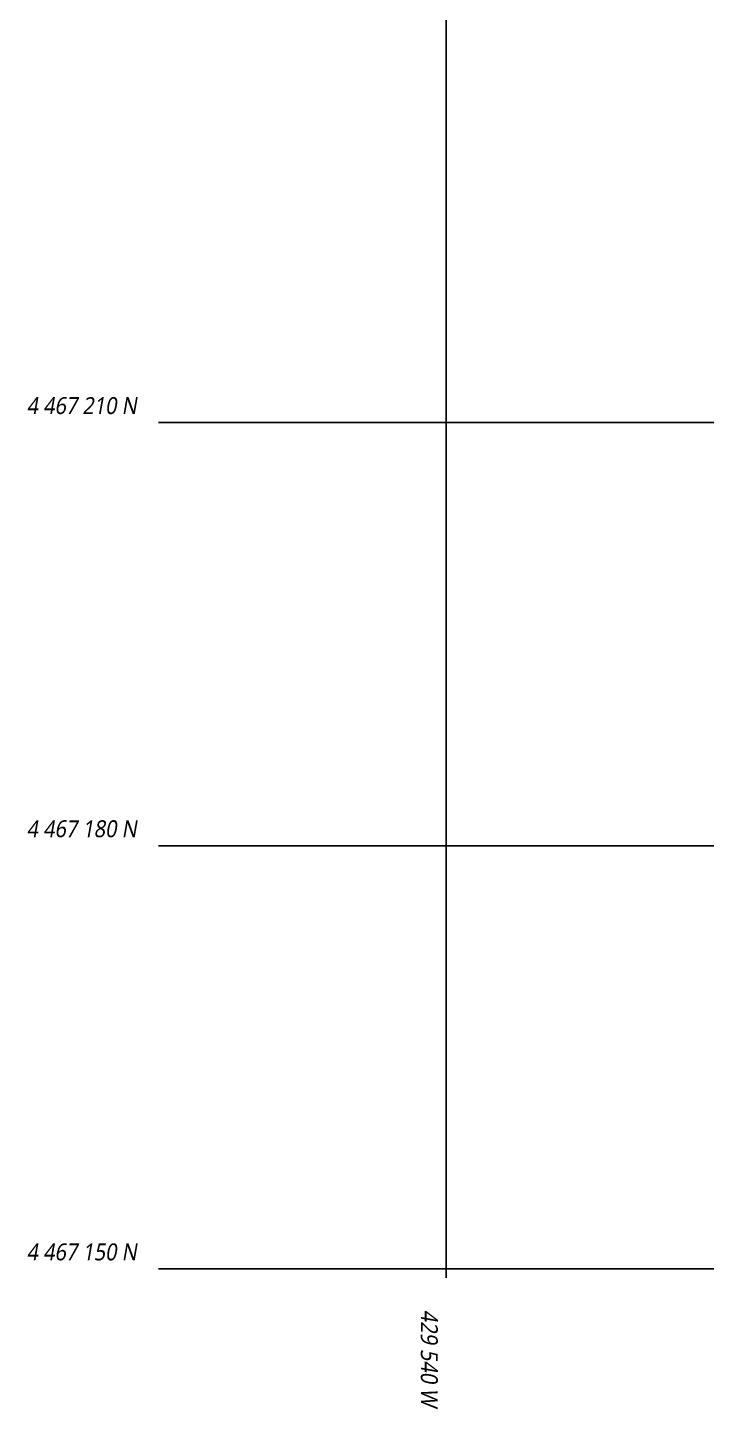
# Model space of a CAD drawing. Header units: metres. Extents: x 429510 to 429857, y 4467140 to 4467333.
# Drawn here: x 429510.4 to 429558.4, y 4467140 to 4467238 of the extents above; entities that cross this region are included whole.
import ezdxf
from ezdxf.enums import TextEntityAlignment as Align

# ---------------------------------------------------------------- set-up
doc = ezdxf.new("R2010")
doc.units = ezdxf.units.M
doc.header["$LTSCALE"] = 4
doc.layers.add('Cuadricula Coordenadas', color=5, linetype='Continuous')
doc.styles.add('Coordenadas', font='segoeuil.ttf', dxfattribs={"width": 0.9, "height": 2})

msp = doc.modelspace()

# ---------------------------------------------------------------- linework, layer by layer
at = {"layer": 'Cuadricula Coordenadas', "color": 8, "lineweight": -3}
for p, q in [((429540, 4467149.365), (429540, 4467326.644)), ((429519.62, 4467210), (429711.859, 4467210)), ((429519.62, 4467180), (429711.859, 4467180)), ((429519.62, 4467150), (429711.859, 4467150))]:
    msp.add_line(p, q, dxfattribs=at)

# ---------------------------------------------------------------- texts
at = {"layer": 'Cuadricula Coordenadas', "color": 7, "lineweight": -3, "style": 'Coordenadas', "oblique": 10, "width": 0.9}
for s, p in [(' 4 467 210 N', (429509.908, 4467211.2)), (' 4 467 180 N', (429509.908, 4467181.2)), (' 4 467 150 N', (429509.908, 4467151.2))]:
    msp.add_text(s, height=1.2, dxfattribs=at).set_placement(p, align=Align.MIDDLE_LEFT)
msp.add_text('   429 540 W', height=1.2, rotation=270, dxfattribs=at).set_placement((429538.8, 4467140.23), align=Align.MIDDLE_RIGHT)

doc.saveas('drawing.dxf')
